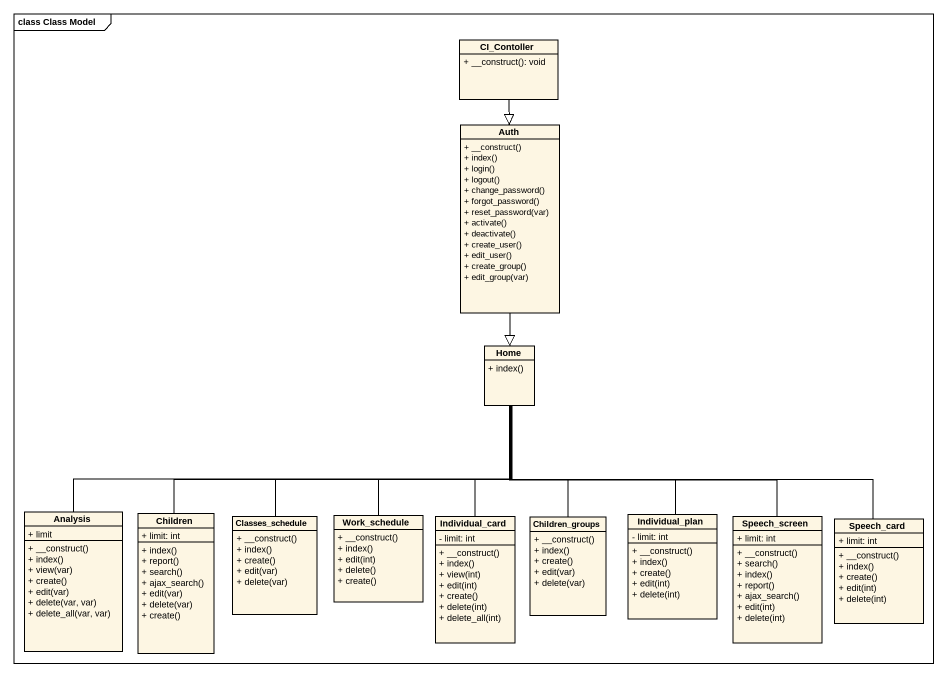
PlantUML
@startuml
mainframe class Class Model
hide circle
hide empty members
skinparam classAttributeIconSize 0
class CI_Contoller {
  + __construct(): void
}
class Auth {
  + __construct()
  + index()
  + login()
  + logout()
  + change_password()
  + forgot_password()
  + reset_password(var)
  + activate()
  + deactivate()
  + create_user()
  + edit_user()
  + create_group()
  + edit_group(var)
}
class Home {
  + index()
}
class Analysis {
  + limit
  + __construct()
  + index()
  + view(var)
  + create()
  + edit(var)
  + delete(var, var)
  + delete_all(var, var)
}
class Children {
  + limit: int
  + index()
  + report()
  + search()
  + ajax_search()
  + edit(var)
  + delete(var)
  + create()
}
class Classes_schedule {
  + __construct()
  + index()
  + create()
  + edit(var)
  + delete(var)
}
class Work_schedule {
  + __construct()
  + index()
  + edit(int)
  + delete()
  + create()
}
class Individual_card {
  - limit: int
  + __construct()
  + index()
  + view(int)
  + edit(int)
  + create()
  + delete(int)
  + delete_all(int)
}
class Children_groups {
  + __construct()
  + index()
  + create()
  + edit(var)
  + delete(var)
}
class Individual_plan {
  - limit: int
  + __construct()
  + index()
  + create()
  + edit(int)
  + delete(int)
}
class Speech_screen {
  + limit: int
  + __construct()
  + search()
  + index()
  + report()
  + ajax_search()
  + edit(int)
  + delete(int)
}
class Speech_card {
  + limit: int
  + __construct()
  + index()
  + create()
  + edit(int)
  + delete(int)
}
CI_Contoller --|> Auth
Auth --|> Home
Home -left- Analysis
Home -- Children
Home -- Classes_schedule
Home -- Work_schedule
Home -- Individual_card
Home -- Children_groups
Home -- Individual_plan
Home -- Speech_screen
Home -right- Speech_card
@enduml
